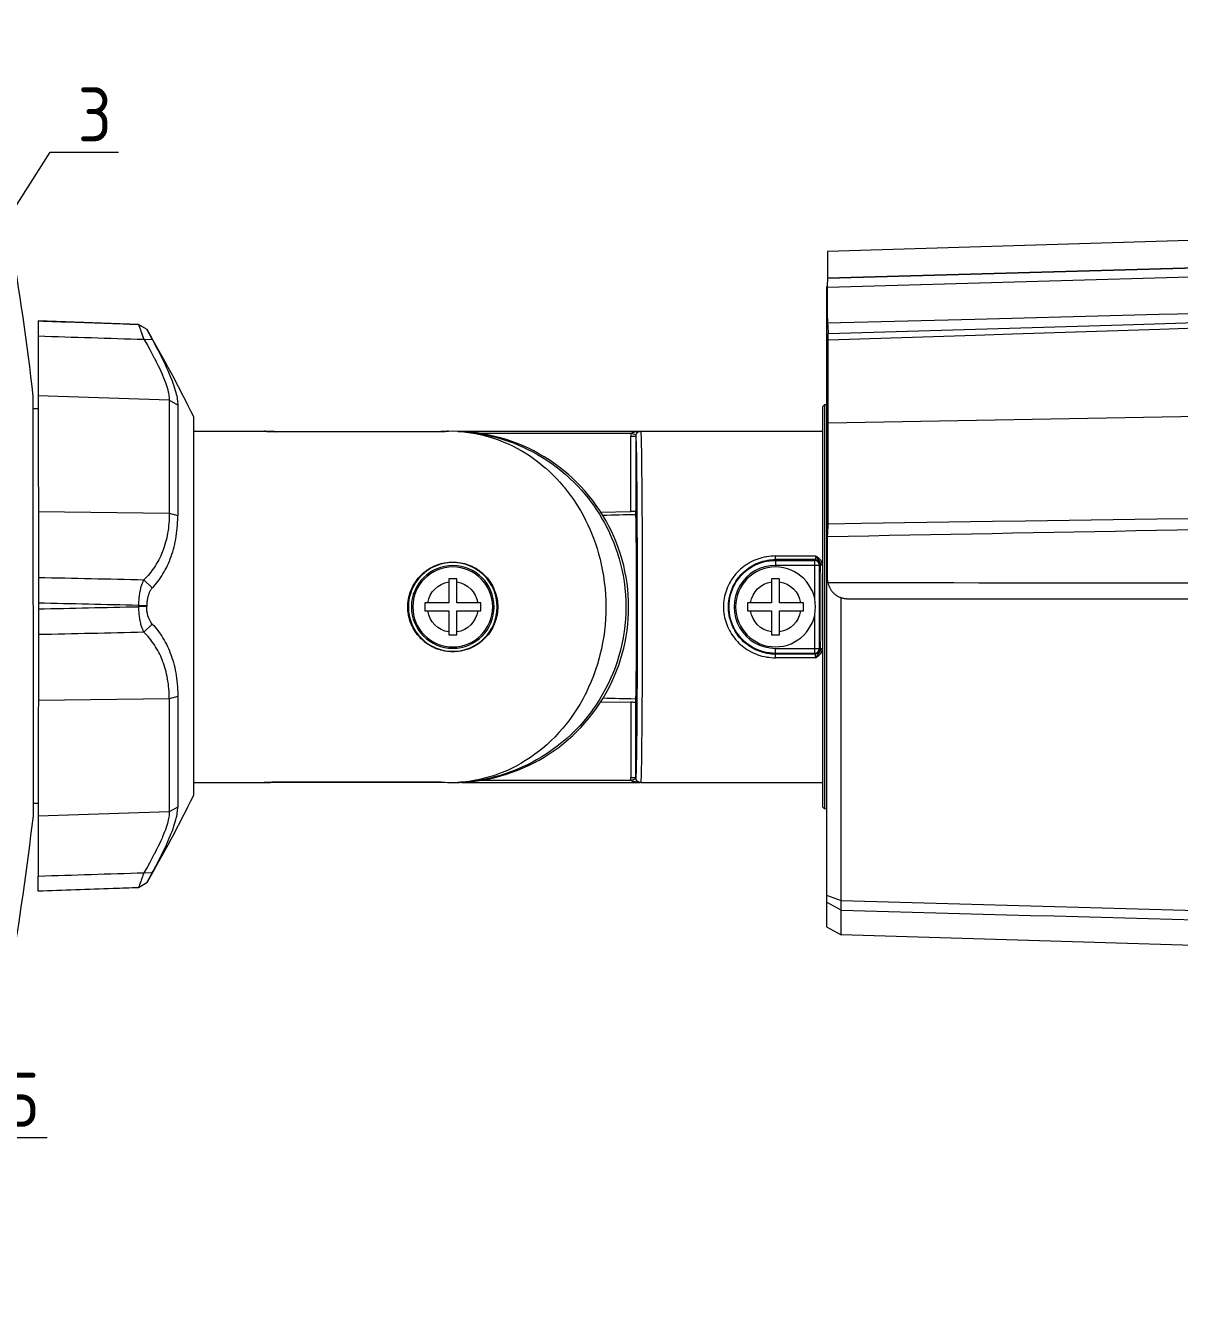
# Model space of a CAD drawing. Header units: millimetres. Extents: x -495897 to 1376592, y -28539 to 470976.
# Drawn here: x 326778 to 334241, y 251638 to 259931 of the extents above; entities that cross this region are included whole.
import ezdxf
from ezdxf import colors
from ezdxf.entities.mleader import LeaderData, LeaderLine
from ezdxf.math import Vec2, Vec3

# ---------------------------------------------------------------- set-up
doc = ezdxf.new("R2010")
doc.units = ezdxf.units.MM
doc.layers.add('PDF _Геометрия', color=252, linetype='Continuous', lineweight=9)
doc.styles.add('ISOCPEUR', font='isocpeur.ttf', dxfattribs={"width": 0.9, "height": 350})

# ---------------------------------------------------------------- blocks, each defined once
blk = doc.blocks.new('_Dot')
at = {"color": 0, "linetype": 'ByBlock', "lineweight": -2}
blk.add_line((-0.5, 0), (-1, 0), dxfattribs=at)
at = {"color": 0, "linetype": 'ByBlock', "lineweight": 0, "const_width": 0.5}
blk.add_lwpolyline([(-0.25, 0, 1), (0.25, 0, 1)], format="xyb", close=True, dxfattribs=at)
blk = doc.blocks.new('RVi-2NCT5459 (2.7-13.5)')
at = {"layer": 'PDF _Геометрия', "lineweight": 5}
for points in [[(-0.67061, 0.13207), (-1.68734, 0.15026), (-1.76384, 0.28853)], [(-0.93607, 0.20028), (-0.90953, 0.1994), (-0.80334, 0.19592), (-0.7768, 0.19506), (-0.67064, 0.19161)], [(-0.67015, 0.21278), (-0.66928, 0.21231)], [(-0.16699, 0.20331), (-0.17329, 0.20309)], [(-0.16218, 0.20348), (-0.16698, 0.20331)], [(-0.67064, 0.19162), (-0.67064, 0.19177), (-0.67064, 0.19224), (-0.67064, 0.19273), (-0.67062, 0.19305), (-0.67062, 0.19352), (-0.67061, 0.19399), (-0.6706, 0.19448), (-0.67058, 0.19495), (-0.67057, 0.19542), (-0.67054, 0.19589), (-0.67053, 0.19637)], [(-0.17926, 0.19952), (-0.17928, 0.19947), (-0.17932, 0.19941), (-0.17933, 0.19938), (-0.17941, 0.19926), (-0.1795, 0.19909), (-0.17955, 0.19898), (-0.17969, 0.19869), (-0.1799, 0.19833), (-0.18023, 0.19772), (-0.18039, 0.19744), (-0.18057, 0.19709), (-0.18097, 0.19637), (-0.18125, 0.19584), (-0.18165, 0.19512), (-0.18203, 0.19441), (-0.18243, 0.19368), (-0.18283, 0.19294), (-0.18323, 0.19222)], [(-0.17511, 0.19817), (-0.17723, 0.19229)], [(-0.1763, 0.19487), (-0.17676, 0.19362), (-0.17723, 0.19229)], [(-0.17548, 0.19715), (-0.1763, 0.19487)], [(-0.17329, 0.20309), (-0.1733, 0.20308), (-0.17332, 0.20305), (-0.17332, 0.20304), (-0.17334, 0.20297), (-0.17339, 0.20288), (-0.17343, 0.20276), (-0.17348, 0.20262), (-0.17359, 0.20232), (-0.17361, 0.20227), (-0.17366, 0.20213), (-0.17379, 0.20183), (-0.17386, 0.20159), (-0.17398, 0.20127), (-0.17401, 0.20119), (-0.17412, 0.20088), (-0.17423, 0.20057), (-0.17436, 0.20025), (-0.17447, 0.19993)], [(-0.1011, 0.19472), (-0.10112, 0.15934)], [(-0.6706, 0.13207), (-0.6706, 0.13569), (-0.6706, 0.14165), (-0.6706, 0.14761), (-0.6706, 0.14993), (-0.6706, 0.15589), (-0.67061, 0.16184), (-0.67061, 0.16779), (-0.67061, 0.17375), (-0.67063, 0.17971), (-0.67063, 0.18566), (-0.67064, 0.19162)], [(-0.17723, 0.19229), (-0.17788, 0.19118), (-0.17973, 0.18797), (-0.18144, 0.18493), (-0.18302, 0.18204), (-0.18451, 0.17927), (-0.18484, 0.17863), (-0.18613, 0.17611), (-0.18731, 0.17375), (-0.1884, 0.1715), (-0.1894, 0.16935), (-0.19033, 0.16727), (-0.1907, 0.16638), (-0.19147, 0.16457), (-0.19213, 0.16288), (-0.19273, 0.16128), (-0.19326, 0.15974), (-0.19374, 0.15825), (-0.19416, 0.15681), (-0.19449, 0.15556), (-0.19478, 0.15436), (-0.19502, 0.15327), (-0.1952, 0.15222), (-0.19534, 0.15122), (-0.19544, 0.15027), (-0.19549, 0.14935), (-0.19552, 0.14847)], [(-0.20166, 0.14494), (-0.19552, 0.14847), (-0.10111, 0.15147)], [(-0.19552, 0.14847), (-0.19554, 0.0669)], [(-0.66927, 0.14513), (-0.6679, 0.1451)], [(-0.6679, 0.1451), (-0.66645, 0.14364), (-0.66645, -0.14483)], [(-0.66789, 0.14511), (-0.66789, -0.1463)], [(-0.20165, 0.14494), (-0.20168, 0.0653)], [(-0.10112, 0.14228), (-0.09728, 0.14228)], [(-0.93127, 0.06299), (-0.90756, 0.06266), (-0.8128, 0.06128), (-0.78911, 0.06093), (-0.69433, 0.0595), (-0.67063, 0.05914), (-0.67063, 0.06324), (-0.67062, 0.07053), (-0.67062, 0.07782), (-0.67062, 0.08102), (-0.67062, 0.08831), (-0.67061, 0.0956), (-0.67061, 0.10289), (-0.67061, 0.11018), (-0.67059, 0.11749), (-0.67059, 0.12477), (-0.67059, 0.13206)], [(-0.53538, 0.12607), (-0.66645, 0.12607)], [(-0.5345, 0.12595), (-0.40452, 0.12595)], [(-0.53273, 0.1249), (-0.53303, 0.12519), (-0.53337, 0.12545), (-0.53375, 0.12568), (-0.53417, 0.12586)], [(-0.53355, 0.12555), (-0.53353, 0.12554), (-0.53343, 0.12548), (-0.53335, 0.12543), (-0.53329, 0.12539), (-0.53319, 0.12533), (-0.53312, 0.12526), (-0.53303, 0.12519), (-0.53296, 0.12512), (-0.53287, 0.12505), (-0.5328, 0.12497), (-0.53272, 0.1249)], [(-0.52848, 0.12451), (-0.41942, 0.12451)], [(-0.40409, 0.12595), (-0.40437, 0.12594), (-0.40808, 0.12567), (-0.41177, 0.12533), (-0.41258, 0.12523), (-0.41391, 0.12506), (-0.41786, 0.12449), (-0.42173, 0.12383), (-0.42559, 0.12302), (-0.42944, 0.1221), (-0.43088, 0.12172), (-0.43243, 0.1213), (-0.4362, 0.12016), (-0.43995, 0.11891), (-0.44366, 0.11755), (-0.44733, 0.11606), (-0.45056, 0.11463), (-0.45413, 0.11294), (-0.45766, 0.11113), (-0.46111, 0.10922), (-0.46449, 0.1072), (-0.46784, 0.10506), (-0.46802, 0.10495), (-0.47129, 0.10272), (-0.47447, 0.10037), (-0.47758, 0.09794), (-0.48062, 0.09541), (-0.48141, 0.09472), (-0.48434, 0.09206), (-0.4872, 0.08933), (-0.48995, 0.08651), (-0.49263, 0.0836), (-0.49522, 0.0806), (-0.4977, 0.07753), (-0.49897, 0.07588), (-0.50131, 0.07269), (-0.50355, 0.06944), (-0.50568, 0.06612), (-0.5077, 0.06273), (-0.50929, 0.0599), (-0.51113, 0.0564), (-0.51286, 0.05284), (-0.51445, 0.04924), (-0.51595, 0.04559), (-0.51734, 0.04188), (-0.51861, 0.03815), (-0.51872, 0.0378), (-0.51987, 0.03401), (-0.52088, 0.03019), (-0.52179, 0.02635)], [(-0.4034, 0.12597), (-0.40355, 0.12596), (-0.40375, 0.12594), (-0.40378, 0.12594), (-0.40396, 0.12593), (-0.40414, 0.12592), (-0.40433, 0.1259), (-0.40451, 0.12589), (-0.40471, 0.12588), (-0.40489, 0.12586), (-0.40507, 0.12585), (-0.40526, 0.12583)], [(-0.27262, 0.12571), (-0.27196, 0.12571), (-0.2711, 0.12572), (-0.27024, 0.12572), (-0.26938, 0.12575), (-0.26923, 0.12575), (-0.26835, 0.12578), (-0.26749, 0.12582), (-0.26663, 0.12585), (-0.26635, 0.12586), (-0.26549, 0.1259), (-0.26475, 0.12596), (-0.26466, 0.12596), (-0.26428, 0.12599), (-0.26399, 0.12599)], [(-0.27191, 0.12572), (-0.27262, 0.12572)], [(-0.27125, 0.12573), (-0.27191, 0.12573)], [(-0.2706, 0.12573), (-0.27125, 0.12572)], [(-0.26998, 0.12575), (-0.2706, 0.12573)], [(-0.26938, 0.12576), (-0.26998, 0.12575)], [(-0.26881, 0.12578), (-0.26938, 0.12576)], [(-0.26828, 0.12579), (-0.26881, 0.12578)], [(-0.26762, 0.12582), (-0.26829, 0.12579)], [(-0.26702, 0.12584), (-0.26762, 0.12581)], [(-0.26637, 0.12587), (-0.26702, 0.12585)], [(-0.26561, 0.12591), (-0.26637, 0.12587)], [(-0.26437, 0.12598), (-0.26561, 0.12591)], [(-0.26428, 0.12599), (-0.26437, 0.12599)], [(-0.26399, 0.12599), (-0.26402, 0.12599), (-0.26409, 0.12599), (-0.26413, 0.12599), (-0.26417, 0.12599), (-0.26421, 0.12599), (-0.26428, 0.12598)], [(-0.26399, 0.12599), (-0.26399, 0.12599)], [(-0.21291, 0.12598), (-0.26398, 0.126)], [(-0.53178, -0.06953), (-0.5318, -0.06952), (-0.53181, -0.06945), (-0.53183, -0.06934), (-0.53184, -0.0692), (-0.53187, -0.06878), (-0.53189, -0.06821), (-0.53194, -0.06746), (-0.53195, -0.06656), (-0.53199, -0.0655), (-0.53201, -0.06428), (-0.53208, -0.06139), (-0.53212, -0.05792), (-0.53216, -0.05389), (-0.53221, -0.04935), (-0.53226, -0.04434), (-0.53228, -0.03891), (-0.53234, -0.02698), (-0.53237, -0.01404), (-0.53238, -0.0006), (-0.53237, 0.01284), (-0.53234, 0.02579), (-0.53228, 0.03771), (-0.53226, 0.04314), (-0.53221, 0.04815), (-0.53216, 0.05269), (-0.53212, 0.05672), (-0.53208, 0.06019), (-0.53201, 0.06309), (-0.53199, 0.0643), (-0.53195, 0.06537), (-0.53194, 0.06628), (-0.53189, 0.06701), (-0.53187, 0.06759), (-0.53184, 0.068), (-0.53183, 0.06815), (-0.53181, 0.06825), (-0.5318, 0.06832), (-0.53178, 0.06833)], [(-0.53178, 0.06833), (-0.53178, 0.06833)], [(-0.50652, 0.06778), (-0.52818, 0.06816)], [(-0.10116, 0.06824), (-0.19555, 0.06689), (-0.20169, 0.0653)], [(-0.19555, 0.06689), (-0.19554, 0.06525), (-0.19548, 0.06338), (-0.19538, 0.06153), (-0.19526, 0.0597), (-0.19509, 0.05789), (-0.19487, 0.0561), (-0.19463, 0.05435), (-0.19434, 0.05262), (-0.19402, 0.05091), (-0.19368, 0.04923), (-0.19327, 0.04757), (-0.19284, 0.04595), (-0.19238, 0.04435), (-0.1919, 0.04278), (-0.19136, 0.04124), (-0.1908, 0.03973), (-0.19061, 0.03923), (-0.18999, 0.03774), (-0.18934, 0.03627), (-0.18867, 0.03484), (-0.18795, 0.03342), (-0.18722, 0.03203), (-0.18644, 0.03067), (-0.18563, 0.02934), (-0.1848, 0.02805), (-0.18395, 0.02678), (-0.18306, 0.02556), (-0.18216, 0.02437), (-0.18123, 0.02321), (-0.18027, 0.0221), (-0.1793, 0.02102), (-0.17831, 0.01998), (-0.1773, 0.01898)], [(-0.39992, 0.0317), (-0.40128, 0.03167), (-0.40264, 0.03159), (-0.404, 0.03144), (-0.40537, 0.03124), (-0.40578, 0.03117), (-0.40713, 0.03088), (-0.40846, 0.03056), (-0.40978, 0.03016), (-0.41107, 0.02973), (-0.41235, 0.02924), (-0.41359, 0.02869), (-0.41482, 0.02809), (-0.41602, 0.02744), (-0.41718, 0.02673), (-0.41834, 0.02598), (-0.41864, 0.02576), (-0.41975, 0.02495), (-0.42082, 0.02409), (-0.42185, 0.02319), (-0.42284, 0.02224), (-0.42377, 0.02127), (-0.42467, 0.02024), (-0.42555, 0.01917), (-0.42637, 0.01808), (-0.42657, 0.01777), (-0.42734, 0.01662), (-0.42805, 0.01545), (-0.4287, 0.01424), (-0.42931, 0.01303), (-0.42985, 0.01178), (-0.43035, 0.01052), (-0.4308, 0.00923), (-0.43118, 0.00792), (-0.43152, 0.00659), (-0.4318, 0.00526), (-0.43188, 0.0048), (-0.43209, 0.00344), (-0.43223, 0.00208), (-0.43231, 0.00073), (-0.43234, -0.00063), (-0.43231, -0.00199), (-0.43223, -0.00336), (-0.43209, -0.00472), (-0.43188, -0.00606), (-0.4318, -0.00652), (-0.43152, -0.00787), (-0.43118, -0.00919), (-0.4308, -0.01051), (-0.43035, -0.0118), (-0.42987, -0.01305), (-0.42931, -0.0143), (-0.42871, -0.01552), (-0.42805, -0.01672), (-0.42734, -0.0179), (-0.42659, -0.01904), (-0.42637, -0.01934), (-0.42555, -0.02045), (-0.42468, -0.02151), (-0.42378, -0.02254), (-0.42284, -0.02352), (-0.42185, -0.02447), (-0.42082, -0.02537), (-0.41977, -0.02623), (-0.41866, -0.02704), (-0.41835, -0.02726), (-0.4172, -0.02801), (-0.41603, -0.02872), (-0.41482, -0.02937), (-0.4136, -0.02997), (-0.41235, -0.03051), (-0.41109, -0.03101), (-0.4098, -0.03145), (-0.40848, -0.03184), (-0.40714, -0.03217), (-0.40578, -0.03244), (-0.40538, -0.03252), (-0.40402, -0.03273), (-0.40266, -0.03287), (-0.40128, -0.03295), (-0.39993, -0.03298)], [(-0.39993, -0.03298), (-0.39857, -0.03296), (-0.39721, -0.03287), (-0.39585, -0.03272), (-0.39449, -0.03253), (-0.39407, -0.03246), (-0.39273, -0.03217), (-0.39139, -0.03185), (-0.39007, -0.03144), (-0.38878, -0.03101), (-0.3875, -0.03053), (-0.38627, -0.02997), (-0.38503, -0.02937), (-0.38384, -0.02872), (-0.38267, -0.02801), (-0.38152, -0.02726), (-0.3812, -0.02704), (-0.3801, -0.02623), (-0.37903, -0.02537), (-0.378, -0.02447), (-0.37702, -0.02353), (-0.37609, -0.02255), (-0.37518, -0.02153), (-0.37431, -0.02046), (-0.37349, -0.01936), (-0.37328, -0.01905), (-0.37252, -0.0179), (-0.37181, -0.01673), (-0.37116, -0.01553), (-0.37054, -0.01432), (-0.37, -0.01307), (-0.3695, -0.0118), (-0.36906, -0.01051), (-0.36867, -0.00921), (-0.36834, -0.00787), (-0.36806, -0.00654), (-0.36797, -0.00608), (-0.36777, -0.00472), (-0.36763, -0.00336), (-0.36754, -0.00201), (-0.36752, -0.00065), (-0.36754, 0.00071), (-0.36763, 0.00207), (-0.36777, 0.00343), (-0.36797, 0.00478), (-0.36806, 0.00524), (-0.36834, 0.00658), (-0.36867, 0.0079), (-0.36906, 0.00922), (-0.3695, 0.01052), (-0.36999, 0.01177), (-0.37054, 0.01302), (-0.37114, 0.01424), (-0.37181, 0.01543), (-0.37252, 0.01661), (-0.37327, 0.01775), (-0.37349, 0.01806), (-0.37431, 0.01917), (-0.37517, 0.02022), (-0.37607, 0.02125), (-0.37702, 0.02224), (-0.378, 0.02318), (-0.37903, 0.02408), (-0.38009, 0.02495), (-0.3812, 0.02575), (-0.3815, 0.02597), (-0.38266, 0.02672), (-0.38382, 0.02743), (-0.38503, 0.02808), (-0.38625, 0.02868), (-0.3875, 0.02922), (-0.38877, 0.02972), (-0.39006, 0.03017), (-0.39138, 0.03056), (-0.39271, 0.03089), (-0.39406, 0.03115), (-0.39447, 0.03124), (-0.39584, 0.03145), (-0.3972, 0.03158), (-0.39857, 0.03167), (-0.39992, 0.0317)], [(-0.63548, 0.00228), (-0.63548, 0.01958)], [(-0.63548, 0.01957), (-0.62971, 0.01957), (-0.62971, 0.00228)], [(-0.52178, 0.02635), (-0.52266, 0.02201), (-0.52337, 0.01763), (-0.52394, 0.0132), (-0.52398, 0.01272), (-0.52438, 0.00827), (-0.52462, 0.00381), (-0.52469, -0.00062), (-0.52462, -0.00506), (-0.52438, -0.00949), (-0.52399, -0.01391), (-0.52345, -0.01833), (-0.52276, -0.02272), (-0.5227, -0.02302), (-0.52184, -0.0274), (-0.52083, -0.03173), (-0.51966, -0.03601), (-0.51834, -0.04024), (-0.51688, -0.04444), (-0.51527, -0.04859), (-0.51396, -0.05166), (-0.5121, -0.0557), (-0.5101, -0.05967), (-0.50796, -0.06356), (-0.50569, -0.06738), (-0.50328, -0.07112), (-0.50074, -0.07477), (-0.49987, -0.07597), (-0.49716, -0.07949), (-0.49434, -0.08294), (-0.49139, -0.08626), (-0.48833, -0.08948), (-0.48516, -0.09259), (-0.48202, -0.09547), (-0.47864, -0.09835), (-0.47516, -0.10113), (-0.47159, -0.10377), (-0.46794, -0.10628), (-0.46419, -0.10867), (-0.46035, -0.11094), (-0.45777, -0.11235), (-0.45381, -0.11438), (-0.44978, -0.11627), (-0.4457, -0.11802), (-0.44155, -0.11962), (-0.43839, -0.12073), (-0.43416, -0.12208), (-0.43112, -0.12294), (-0.4268, -0.12403), (-0.42246, -0.12497), (-0.42096, -0.12524), (-0.41952, -0.12551), (-0.41513, -0.12619), (-0.41071, -0.12672), (-0.40934, -0.12685), (-0.40655, -0.12708), (-0.40414, -0.12723)], [(-0.40281, 0.01953), (-0.39704, 0.01953), (-0.39704, 0.00223)], [(-0.40281, 0.00224), (-0.40281, 0.01953)], [(-0.10117, 0.02065), (-0.10117, 0.00655)], [(-0.1833, 0.01302), (-0.18303, 0.01272), (-0.18277, 0.01242), (-0.18252, 0.0121), (-0.18227, 0.01175), (-0.18205, 0.01139), (-0.18181, 0.01102), (-0.18159, 0.01061), (-0.18137, 0.0102), (-0.18116, 0.00975), (-0.18097, 0.00929), (-0.18076, 0.00881), (-0.18058, 0.00828), (-0.18045, 0.00792), (-0.18028, 0.00735), (-0.18012, 0.00678), (-0.17998, 0.00621), (-0.17984, 0.00561), (-0.17973, 0.00502), (-0.17962, 0.00439), (-0.17953, 0.00378), (-0.17947, 0.00314), (-0.17941, 0.00249), (-0.17937, 0.00183), (-0.17934, 0.00117), (-0.17934, 0.00049), (-0.17934, 0.00047)], [(-0.6799, -0.21227), (-0.6799, 0.00611)], [(-0.65277, 0.00228), (-0.63547, 0.00228)], [(-0.65277, -0.00348), (-0.65277, 0.00228)], [(-0.62971, 0.00228), (-0.61242, 0.00228)], [(-0.61243, 0.00228), (-0.61243, -0.00348)], [(-0.4201, 0.00224), (-0.4028, 0.00224)], [(-0.4201, -0.00352), (-0.4201, 0.00224)], [(-0.39704, 0.00224), (-0.37975, 0.00224)], [(-0.37976, 0.00224), (-0.37976, -0.00352)], [(-0.10118, 0.00655), (-0.10113, -0.15144)], [(-0.63548, -0.00348), (-0.65277, -0.00348)], [(-0.62971, -0.02077), (-0.63548, -0.02077), (-0.63548, -0.00347)], [(-0.61243, -0.00348), (-0.62972, -0.00348)], [(-0.62971, -0.00348), (-0.62971, -0.02077)], [(-0.40281, -0.00352), (-0.4201, -0.00352)], [(-0.39704, -0.02081), (-0.40281, -0.02081), (-0.40281, -0.00352)], [(-0.37976, -0.00352), (-0.39705, -0.00352)], [(-0.39704, -0.00352), (-0.39704, -0.02082)], [(-0.1833, -0.01298), (-0.18434, -0.0141), (-0.18536, -0.01525), (-0.18636, -0.01645), (-0.18733, -0.0177), (-0.18829, -0.01898), (-0.18922, -0.0203), (-0.19011, -0.02167), (-0.191, -0.02307), (-0.19184, -0.02452), (-0.19266, -0.026), (-0.19345, -0.02753), (-0.1942, -0.02909), (-0.19494, -0.03068), (-0.19563, -0.03231), (-0.19629, -0.03396), (-0.19688, -0.03556), (-0.19747, -0.03728), (-0.19802, -0.03902), (-0.19854, -0.04078), (-0.19902, -0.04259), (-0.19945, -0.04442), (-0.19986, -0.0463), (-0.20022, -0.04818), (-0.20055, -0.05012), (-0.20084, -0.05207), (-0.20108, -0.05406), (-0.20129, -0.05607), (-0.20145, -0.05813), (-0.20158, -0.06021), (-0.20165, -0.06231), (-0.20169, -0.06445), (-0.20169, -0.06527), (-0.20166, -0.14491)], [(-0.66155, -0.03728), (-0.63259, -0.03728)], [(-0.53178, -0.06953), (-0.53178, -0.06953)], [(-0.53178, -0.12366), (-0.53178, -0.06953)], [(-0.50657, -0.06898), (-0.52818, -0.06935)], [(-0.20169, -0.06526), (-0.19555, -0.06686), (-0.10117, -0.06822)], [(-0.19555, -0.06686), (-0.19553, -0.14843)], [(-0.53538, -0.12726), (-0.66645, -0.12726)], [(-0.53538, -0.12726), (-0.5352, -0.12726), (-0.53469, -0.12719)], [(-0.40655, -0.12714), (-0.53451, -0.12714)], [(-0.53178, -0.12366), (-0.53178, -0.12366)], [(-0.39159, -0.12703), (-0.27253, -0.12706)], [(-0.27266, -0.12706), (-0.27266, -0.12704), (-0.39144, -0.12702)], [(-0.26403, -0.12733), (-0.26433, -0.12732), (-0.2647, -0.12729), (-0.26481, -0.12729), (-0.26553, -0.12723), (-0.26581, -0.12723), (-0.26667, -0.12719), (-0.26684, -0.12718), (-0.26769, -0.12714), (-0.26856, -0.12711), (-0.26942, -0.12708), (-0.27008, -0.12707), (-0.27094, -0.12705), (-0.2718, -0.12705), (-0.27266, -0.12704)], [(-0.27253, -0.12705), (-0.27171, -0.12705)], [(-0.27172, -0.12706), (-0.27093, -0.12707)], [(-0.27093, -0.12707), (-0.27017, -0.12708)], [(-0.27017, -0.12708), (-0.26945, -0.12709)], [(-0.26946, -0.12709), (-0.26877, -0.12711)], [(-0.26878, -0.12711), (-0.26816, -0.12713)], [(-0.26815, -0.12713), (-0.26739, -0.12716)], [(-0.26739, -0.12717), (-0.26671, -0.12719)], [(-0.26672, -0.12719), (-0.26599, -0.12724)], [(-0.266, -0.12723), (-0.26522, -0.12727)], [(-0.26522, -0.12727), (-0.26449, -0.12732), (-0.26433, -0.12733)], [(-0.26433, -0.12732), (-0.26427, -0.12732)], [(-0.26427, -0.12732), (-0.26422, -0.12732), (-0.26418, -0.12732), (-0.26413, -0.12732), (-0.26407, -0.12732), (-0.26404, -0.12732)], [(-0.21292, -0.12734), (-0.26403, -0.12733)], [(-0.26403, -0.12733), (-0.26403, -0.12733)], [(-0.66927, -0.14633), (-0.6679, -0.1463)], [(-0.66645, -0.14484), (-0.6679, -0.1463)], [(-0.20167, -0.1449), (-0.19553, -0.14843), (-0.10114, -0.15145)], [(-0.10114, -0.14226), (-0.0973, -0.14226)], [(-0.19553, -0.14843), (-0.19552, -0.14932), (-0.19546, -0.15024), (-0.19535, -0.1512), (-0.19521, -0.15218), (-0.19503, -0.15322), (-0.19479, -0.15433), (-0.19452, -0.15552), (-0.19418, -0.15678), (-0.19375, -0.15821), (-0.19328, -0.1597), (-0.19274, -0.16124), (-0.19214, -0.16285), (-0.19148, -0.16454), (-0.19073, -0.16635), (-0.19034, -0.16724), (-0.18942, -0.16931), (-0.18842, -0.17147), (-0.18734, -0.17372), (-0.18616, -0.17608), (-0.18486, -0.1786), (-0.18453, -0.17922), (-0.18304, -0.18202), (-0.18145, -0.1849), (-0.17974, -0.18793), (-0.17791, -0.19114), (-0.17725, -0.19227)], [(-0.10114, -0.15144), (-0.10114, -0.15932)], [(-0.10113, -0.15932), (-0.10112, -0.19469)], [(-0.18325, -0.19218), (-0.18286, -0.19289), (-0.18246, -0.19362), (-0.18207, -0.19435), (-0.18166, -0.19509), (-0.18139, -0.1956), (-0.18098, -0.19634), (-0.18079, -0.19667), (-0.1804, -0.19741), (-0.18025, -0.19768), (-0.17993, -0.1983), (-0.17972, -0.19867), (-0.17957, -0.19895), (-0.17951, -0.19905), (-0.17943, -0.19921), (-0.17936, -0.19935), (-0.17933, -0.19938), (-0.1793, -0.19943), (-0.17928, -0.19949)], [(-0.17928, -0.19949), (-0.17928, -0.19949)], [(-0.17333, -0.20301), (-0.17333, -0.20302), (-0.17332, -0.20302), (-0.17332, -0.20304), (-0.17332, -0.20305), (-0.17332, -0.20306), (-0.17331, -0.20306)], [(-0.17331, -0.20306), (-0.17331, -0.20306)], [(-0.17331, -0.20306), (-0.17331, -0.20306)], [(-0.6799, -0.21919), (-0.6799, -0.219), (-0.67989, -0.2183), (-0.67989, -0.2178), (-0.67989, -0.21711), (-0.67989, -0.21643), (-0.67989, -0.21573), (-0.67989, -0.21504), (-0.67989, -0.21434), (-0.6799, -0.21365), (-0.6799, -0.21295), (-0.6799, -0.21227)], [(-0.6799, -0.21919), (-0.66927, -0.21351)]]:
    blk.add_lwpolyline(points, dxfattribs=at)
for points in [[(-1.1044, 0.26876), (-0.67015, 0.25573), (-0.67015, 0.2377, 0.033157), (-0.67007, 0.23646), (-1.75175, 0.26665), (-0.67007, 0.23647), (-0.67007, 0.23645), (-0.67007, 0.23643), (-0.67007, 0.23641), (-0.67005, 0.2364), (-0.67005, 0.23638), (-0.67005, 0.23637), (-0.67005, 0.23636), (-0.67005, 0.23635), (-0.66978, 0.23043), (-0.66927, 0.23014), (-0.66926, -0.23134), (-0.6799, -0.2371), (-0.6799, -0.21918, -0.000021), (-1.22549, -0.23441, -0.338757)], [(-0.08097, 0.26486, 0.013289), (-0.09728, 0.15127), (-0.09728, 0.14336), (-0.09731, -0.14195), (-0.09731, -0.15126, 0.0133), (-0.08102, -0.26484)], [(-0.66928, 0.20723), (-0.67015, 0.20736), (-0.67015, 0.20397), (-0.67015, 0.22379, -0.006801), (-0.67006, 0.22992, 0.000043), (-1.74836, 0.2605)], [(-0.93564, 0.21078), (-0.90909, 0.2101), (-0.80289, 0.20738), (-0.77635, 0.2067), (-0.67015, 0.20397, 0.001368), (-0.67052, 0.19638), (-0.7767, 0.19953), (-0.88286, 0.20271), (-0.93595, 0.20431)], [(-0.10109, 0.2056), (-0.10109, 0.20562), (-0.10109, 0.2056), (-0.1011, 0.19472, -0.000145), (-0.17723, 0.19229), (-0.18323, 0.19222), (-0.18381, 0.19116), (-0.18572, 0.18762), (-0.18748, 0.1843), (-0.1891, 0.18112), (-0.19063, 0.17807), (-0.1909, 0.17752), (-0.19223, 0.17477), (-0.19342, 0.17218), (-0.19453, 0.16973), (-0.19555, 0.16738), (-0.19649, 0.16512), (-0.19674, 0.16448), (-0.19752, 0.16248), (-0.19822, 0.16061), (-0.19883, 0.15883), (-0.19938, 0.15713), (-0.19987, 0.1555), (-0.20031, 0.1539), (-0.20058, 0.15286), (-0.20088, 0.15152), (-0.20112, 0.15029), (-0.20133, 0.14912), (-0.20147, 0.14801), (-0.20158, 0.14694), (-0.20163, 0.14593), (-0.20165, 0.14494)], [(-0.16995, 0.20321), (-0.17329, 0.20309), (-0.10109, 0.20561, 0.000007), (-0.15497, 0.20373), (-0.16218, 0.20348)], [(-0.17673, 0.20104), (-0.17329, 0.20309), (-0.17926, 0.19952, 0.018173), (-0.21289, 0.13667), (-0.2129, 0.12627), (-0.21295, 0.00002), (-0.21292, -0.12623), (-0.2129, -0.13663, 0.018239), (-0.17928, -0.19949), (-0.17331, -0.20306), (-0.10112, -0.20558), (-0.10112, -0.20559)], [(-0.10112, 0.15934), (-0.10112, 0.15147), (-0.10117, 0.02065, 0.000003), (-0.1773, 0.01898), (-0.1833, 0.01301), (-0.18434, 0.01412), (-0.18537, 0.01529), (-0.18635, 0.01648), (-0.18734, 0.01772), (-0.18828, 0.01901), (-0.18921, 0.02034), (-0.19012, 0.02171), (-0.19099, 0.02311), (-0.19184, 0.02455), (-0.19266, 0.02605), (-0.19345, 0.02757), (-0.19421, 0.02912), (-0.19494, 0.03072), (-0.19563, 0.03234), (-0.19628, 0.03401), (-0.19691, 0.03566), (-0.19749, 0.03737), (-0.19803, 0.03912), (-0.19855, 0.04089), (-0.19903, 0.04269), (-0.19946, 0.04452), (-0.19987, 0.0464), (-0.20023, 0.0483), (-0.20055, 0.05022), (-0.20084, 0.05218), (-0.20109, 0.05418), (-0.20128, 0.05619), (-0.20145, 0.05823), (-0.20158, 0.06032), (-0.20164, 0.06243), (-0.20169, 0.06457), (-0.20169, 0.0653)], [(-1.25064, 0.01602, 0.00011), (-0.67044, 0.01677), (-0.67054, 0.01629), (-0.67065, 0.01584), (-0.67079, 0.01538), (-0.67094, 0.01492), (-0.67111, 0.01446), (-0.67129, 0.014), (-0.67148, 0.01356), (-0.6717, 0.01311), (-0.67174, 0.01303), (-0.67198, 0.0126), (-0.67223, 0.01217), (-0.67249, 0.01175), (-0.67277, 0.01135), (-0.67305, 0.01095), (-0.67336, 0.01056), (-0.67368, 0.01018), (-0.67399, 0.00982), (-0.67433, 0.00948), (-0.67468, 0.00913), (-0.67502, 0.00881), (-0.67538, 0.0085), (-0.67576, 0.00823), (-0.67615, 0.00793), (-0.67654, 0.00767), (-0.67695, 0.00741), (-0.67737, 0.00716), (-0.6778, 0.00693), (-0.67824, 0.00671), (-0.67869, 0.0065), (-0.67915, 0.00631), (-0.67962, 0.00614), (-0.68008, 0.00598), (-0.68056, 0.00584), (-0.68062, 0.00582), (-0.68111, 0.0057), (-0.68158, 0.00559), (-0.68208, 0.00549), (-0.68255, 0.00542), (-0.68304, 0.00535), (-0.68352, 0.00532), (-0.68401, 0.00529), (-0.68448, 0.00528), (-1.44128, 0.00521, -0.272838)], [(-0.67015, 0.05017, 0.000128), (-1.61831, 0.06791)], [(-0.52848, 0.1245), (-0.5286, 0.12463), (-0.52876, 0.12473), (-0.52892, 0.12485), (-0.52913, 0.12495), (-0.52922, 0.12499), (-0.52949, 0.12512), (-0.52978, 0.12523), (-0.53003, 0.12531), (-0.53038, 0.12541), (-0.53072, 0.12549), (-0.53106, 0.12557), (-0.53141, 0.12564), (-0.5321, 0.12575, 0.02628), (-0.53417, 0.12585), (-0.53463, 0.12598), (-0.53511, 0.12606), (-0.53538, 0.12607), (-0.53541, 0.12602), (-0.53544, 0.12591), (-0.53547, 0.12572), (-0.5355, 0.12545), (-0.53554, 0.12469), (-0.53559, 0.12363), (-0.53565, 0.12227), (-0.53569, 0.12061), (-0.53575, 0.11866), (-0.5358, 0.11643), (-0.5359, 0.11111), (-0.53598, 0.10473), (-0.53607, 0.09733), (-0.53615, 0.08898), (-0.53622, 0.07977), (-0.53627, 0.0698), (-0.53633, 0.05913), (-0.53637, 0.04791), (-0.53644, 0.02415), (-0.53645, -0.00055), (-0.53644, -0.02525), (-0.53637, -0.04902), (-0.53633, -0.06025), (-0.53627, -0.07093), (-0.53622, -0.08092), (-0.53615, -0.09013), (-0.53607, -0.09849), (-0.53598, -0.10591), (-0.5359, -0.1123), (-0.5358, -0.11762), (-0.53575, -0.11985), (-0.53569, -0.1218), (-0.53565, -0.12346), (-0.53559, -0.12482), (-0.53554, -0.12589), (-0.5355, -0.12664), (-0.53547, -0.12692), (-0.53544, -0.1271), (-0.53541, -0.12723), (-0.53538, -0.12727)], [(-0.53193, 0.12349, -0.070886), (-0.53178, 0.12246), (-0.53182, 0.12242), (-0.53182, 0.12241), (-0.53185, 0.1222), (-0.53189, 0.12187), (-0.53193, 0.12138), (-0.53196, 0.12076), (-0.532, 0.12001), (-0.53207, 0.11806), (-0.53214, 0.11559), (-0.53221, 0.11258), (-0.53228, 0.10905), (-0.53233, 0.10501), (-0.53239, 0.10048), (-0.53246, 0.09551), (-0.53256, 0.08423), (-0.53265, 0.07141), (-0.53272, 0.05727), (-0.53279, 0.04206), (-0.53283, 0.02608), (-0.53285, 0.0096), (-0.53286, -0.00706), (-0.53285, -0.02054), (-0.53281, -0.03973), (-0.53277, -0.05036), (-0.53267, -0.06956), (-0.53267, -0.07063), (-0.53263, -0.07604), (-0.53259, -0.08145), (-0.53255, -0.08673), (-0.53251, -0.09214), (-0.53246, -0.09606), (-0.53239, -0.10146), (-0.53234, -0.10557), (-0.53228, -0.10929), (-0.53223, -0.11261), (-0.53217, -0.1155), (-0.5321, -0.11798), (-0.53205, -0.12002), (-0.53198, -0.1216), (-0.53195, -0.12223), (-0.53191, -0.12274), (-0.53188, -0.12314), (-0.53185, -0.12343), (-0.53181, -0.1236), (-0.5318, -0.12364), (-0.53178, -0.12366)], [(-0.53273, 0.1249), (-0.53271, 0.12489), (-0.5326, 0.12476), (-0.5325, 0.12464), (-0.53242, 0.12452), (-0.53232, 0.12439), (-0.53225, 0.12423), (-0.53217, 0.12409), (-0.5321, 0.12394), (-0.53203, 0.1238), (-0.53198, 0.12365), (-0.53193, 0.12349), (-0.52848, 0.12451, -0.072145), (-0.52818, 0.12246), (-0.53178, 0.12246), (-0.53178, 0.06833), (-0.53175, 0.06832), (-0.53171, 0.06832), (-0.53161, 0.06832), (-0.5315, 0.06831), (-0.53131, 0.06829), (-0.53115, 0.06828), (-0.53107, 0.06828), (-0.53071, 0.06827), (-0.53053, 0.06825), (-0.53017, 0.06822), (-0.5299, 0.06822), (-0.52954, 0.0682), (-0.52927, 0.0682), (-0.5289, 0.06818), (-0.52854, 0.06817), (-0.52818, 0.06816), (-0.52818, 0.12247)], [(-0.3943, -0.12718), (-0.39158, -0.12705, -1.069646), (-0.39139, 0.12573), (-0.27262, 0.1257), (-0.27261, 0.12571), (-0.39099, 0.12574), (-0.39162, 0.12578), (-0.39266, 0.12584)], [(-0.40526, 0.12583), (-0.40616, 0.12576), (-0.40962, 0.1254), (-0.41297, 0.12495), (-0.41629, 0.12438), (-0.41961, 0.1237), (-0.42094, 0.1234), (-0.42424, 0.12257), (-0.42752, 0.12161), (-0.43079, 0.12054), (-0.43401, 0.11937), (-0.43679, 0.11826), (-0.43994, 0.1169), (-0.44308, 0.1154), (-0.44618, 0.11382), (-0.44923, 0.11211), (-0.45215, 0.11036), (-0.45512, 0.10844), (-0.45804, 0.10643), (-0.46091, 0.1043), (-0.46373, 0.10208), (-0.46649, 0.09976), (-0.46673, 0.09955), (-0.46943, 0.09712), (-0.47206, 0.09459), (-0.47463, 0.09197), (-0.47713, 0.08926), (-0.47955, 0.08644), (-0.48016, 0.08572), (-0.48249, 0.0828), (-0.48474, 0.0798), (-0.48693, 0.07672), (-0.48902, 0.07355), (-0.49104, 0.0703), (-0.49193, 0.0688), (-0.4938, 0.06544), (-0.49559, 0.06202), (-0.49729, 0.05854), (-0.49888, 0.05498), (-0.50038, 0.05136), (-0.50137, 0.04886), (-0.5027, 0.04513), (-0.50393, 0.04138), (-0.50505, 0.03758), (-0.50608, 0.03372), (-0.50699, 0.02983), (-0.50772, 0.0263), (-0.50851, 0.02181), (-0.50916, 0.01727), (-0.50966, 0.01269), (-0.51001, 0.00811), (-0.51019, 0.00452), (-0.51029, -0.00009), (-0.51023, -0.00469), (-0.51002, -0.00928), (-0.50968, -0.01387), (-0.5095, -0.01566), (-0.50894, -0.02023), (-0.5087, -0.02184), (-0.50795, -0.02635), (-0.50705, -0.03083), (-0.50601, -0.03526), (-0.50544, -0.03745), (-0.50419, -0.0418), (-0.50282, -0.0461), (-0.50129, -0.05034), (-0.49965, -0.05449), (-0.49786, -0.05857), (-0.49597, -0.06257), (-0.49562, -0.06326), (-0.49358, -0.06716), (-0.4914, -0.07096), (-0.48912, -0.07467), (-0.48673, -0.0783), (-0.48423, -0.0818), (-0.48163, -0.08519), (-0.47927, -0.08809), (-0.47648, -0.09127), (-0.47361, -0.09432), (-0.47065, -0.09727), (-0.46761, -0.10007), (-0.46448, -0.10276), (-0.46241, -0.10444), (-0.45916, -0.10691), (-0.45584, -0.10924), (-0.45245, -0.11145), (-0.44902, -0.11352), (-0.44554, -0.11544), (-0.44283, -0.11682), (-0.43925, -0.11849), (-0.43562, -0.12003), (-0.43295, -0.12106), (-0.42926, -0.12235), (-0.42554, -0.12349), (-0.42287, -0.12421), (-0.41911, -0.1251), (-0.41534, -0.12584), (-0.41155, -0.12644), (-0.40763, -0.12691), (-0.40543, -0.1271, -0.006054), (-0.40345, -0.12726)], [(-0.67043, 0.01676, 0.051587), (-0.67015, 0.01958), (-0.67015, 0.05018, -0.00122), (-0.67063, 0.05914)], [(-0.66637, 0.0296), (-0.66636, 0.02989), (-0.66634, 0.03017), (-0.6663, 0.03047), (-0.66625, 0.03077), (-0.66616, 0.03106), (-0.66608, 0.03135), (-0.66597, 0.03164), (-0.66597, 0.03165), (-0.66584, 0.03193), (-0.66571, 0.03221), (-0.66555, 0.03249), (-0.66539, 0.03277), (-0.66519, 0.03304), (-0.66498, 0.03332), (-0.66487, 0.03345), (-0.66464, 0.03371), (-0.66439, 0.03397), (-0.66411, 0.03424), (-0.6638, 0.0345), (-0.66347, 0.03478), (-0.66309, 0.03506), (-0.66266, 0.03536), (-0.66218, 0.03568), (-0.66157, 0.03607), (-0.66155, 0.03608), (-0.6619, 0.03557), (-0.66229, 0.03503), (-0.66261, 0.03458), (-0.6629, 0.03422), (-0.66333, 0.03365), (-0.66366, 0.0332), (-0.66368, 0.03317), (-0.66393, 0.03282), (-0.66412, 0.03252), (-0.66429, 0.03222), (-0.66444, 0.03195), (-0.66455, 0.03168), (-0.66464, 0.03149), (-0.66473, 0.03122), (-0.6648, 0.03096), (-0.66486, 0.0307), (-0.6649, 0.03043), (-0.66493, 0.03018), (-0.66492, 0.02994), (-0.66494, 0.0299), (-0.66496, 0.02986), (-0.66502, 0.02983), (-0.66505, 0.0298), (-0.66516, 0.02976), (-0.66528, 0.02972), (-0.66537, 0.02971), (-0.66552, 0.02966), (-0.66566, 0.02965), (-0.66581, 0.02962), (-0.66596, 0.02961), (-0.66612, 0.02959), (-0.66627, 0.02959), (-0.66637, 0.02959, -0.002415), (-0.66624, -0.0006), (-0.66624, -0.00071, -0.002078), (-0.66637, -0.03079)], [(-0.66155, -0.03727), (-0.66201, -0.037), (-0.66251, -0.03666), (-0.66294, -0.03637), (-0.66333, -0.03608), (-0.66345, -0.03598), (-0.66378, -0.03571), (-0.6641, -0.03544), (-0.66438, -0.03516), (-0.66464, -0.0349), (-0.66487, -0.03464), (-0.66498, -0.03452), (-0.66519, -0.03425), (-0.66538, -0.03397), (-0.66555, -0.03369), (-0.6657, -0.03341), (-0.66585, -0.03312), (-0.66596, -0.03284), (-0.66598, -0.03283), (-0.66608, -0.03254), (-0.66617, -0.03225), (-0.66624, -0.03196), (-0.6663, -0.03166), (-0.66634, -0.03137), (-0.66637, -0.03108), (-0.66637, -0.03079), (-0.66627, -0.03079), (-0.66612, -0.03079), (-0.66596, -0.0308), (-0.66581, -0.03082), (-0.66566, -0.03084), (-0.66552, -0.03087), (-0.66537, -0.0309), (-0.66528, -0.03091), (-0.66516, -0.03096), (-0.66505, -0.031), (-0.66502, -0.03102), (-0.66496, -0.03105), (-0.66494, -0.03109), (-0.66493, -0.03113, 0.004094), (-0.66492, 0.02994), (-0.66492, 0.02993), (-0.66431, 0.02932, -0.413127), (-0.66071, 0.03292), (-0.66071, 0.00567)], [(-0.66493, -0.03113), (-0.66493, -0.03138), (-0.6649, -0.03163), (-0.66486, -0.03188), (-0.6648, -0.03215), (-0.66473, -0.03241), (-0.66465, -0.03267), (-0.66455, -0.03288), (-0.66444, -0.03315), (-0.6643, -0.03342), (-0.66412, -0.0337), (-0.66393, -0.03401), (-0.66368, -0.03437), (-0.66366, -0.03438), (-0.66333, -0.03483), (-0.66302, -0.03523), (-0.66262, -0.03577), (-0.66222, -0.03631), (-0.66197, -0.03669), (-0.66156, -0.03728), (-0.66156, -0.03704), (-0.66155, -0.03679), (-0.66153, -0.03653), (-0.66152, -0.03628), (-0.66152, -0.03624), (-0.66151, -0.03599), (-0.66149, -0.03572), (-0.66147, -0.03546), (-0.66147, -0.03542), (-0.66144, -0.03515), (-0.66142, -0.03511), (-0.6614, -0.03493), (-0.66135, -0.03478), (-0.66134, -0.03474), (-0.66132, -0.03472), (-0.66071, -0.03411), (-0.6326, -0.03411, 1.000179), (-0.6326, 0.03292), (-0.6326, 0.02932)], [(-0.6326, 0.03608), (-0.63103, 0.03605), (-0.62944, 0.03596), (-0.62786, 0.03579), (-0.62628, 0.03555), (-0.62594, 0.0355), (-0.62437, 0.03519), (-0.62283, 0.03482), (-0.6213, 0.03439), (-0.6198, 0.03389), (-0.61833, 0.03333), (-0.61689, 0.03272), (-0.61546, 0.03204), (-0.61407, 0.03129), (-0.61373, 0.03111), (-0.61237, 0.0303), (-0.61105, 0.02944), (-0.60978, 0.02853), (-0.60854, 0.02755), (-0.60735, 0.02654), (-0.60621, 0.02548), (-0.60511, 0.02437), (-0.60407, 0.02322), (-0.60307, 0.02203), (-0.60272, 0.0216), (-0.60179, 0.02035), (-0.60092, 0.01905), (-0.6001, 0.01775), (-0.59933, 0.01639), (-0.59864, 0.01501), (-0.598, 0.01362), (-0.59743, 0.01221), (-0.59692, 0.01075), (-0.59646, 0.00928), (-0.59607, 0.00779), (-0.59589, 0.00703), (-0.5956, 0.00551), (-0.59536, 0.00398), (-0.59519, 0.00246), (-0.5951, 0.00093), (-0.59507, -0.0006), (-0.5951, -0.00213), (-0.59519, -0.00365), (-0.59536, -0.00518), (-0.5956, -0.00671), (-0.59589, -0.00822), (-0.59607, -0.00897), (-0.59646, -0.01047), (-0.59692, -0.01195), (-0.59743, -0.0134), (-0.598, -0.01482), (-0.59864, -0.01621), (-0.59933, -0.01758), (-0.6001, -0.01893), (-0.60092, -0.02027), (-0.60179, -0.02154), (-0.60272, -0.02279), (-0.60307, -0.02322), (-0.60407, -0.02443), (-0.60511, -0.02558), (-0.60621, -0.02668), (-0.60735, -0.02774), (-0.60854, -0.02875), (-0.60978, -0.02972), (-0.61105, -0.03064), (-0.61237, -0.0315), (-0.61373, -0.03231), (-0.61407, -0.0325), (-0.61546, -0.03324), (-0.61689, -0.0339), (-0.61833, -0.03453), (-0.6198, -0.03508), (-0.6213, -0.03557), (-0.62283, -0.03602), (-0.62437, -0.03639), (-0.62594, -0.0367), (-0.62628, -0.03675), (-0.62786, -0.03697), (-0.62944, -0.03715), (-0.63103, -0.03724), (-0.6326, -0.03728), (-0.6326, -0.03051), (-0.66431, -0.03051), (-0.66492, -0.03112), (-0.66492, -0.03113, 0.413127), (-0.66132, -0.03472), (-0.6326, -0.03472), (-0.63118, -0.03469), (-0.62975, -0.0346), (-0.62833, -0.03444), (-0.6269, -0.03424), (-0.6264, -0.03414), (-0.62498, -0.03385), (-0.62358, -0.03349), (-0.62221, -0.03308), (-0.62086, -0.03261), (-0.61953, -0.03208), (-0.61823, -0.03151), (-0.61694, -0.03087), (-0.61569, -0.03018), (-0.61446, -0.02944), (-0.61326, -0.02864), (-0.61211, -0.02779), (-0.61179, -0.02756), (-0.61068, -0.02665), (-0.60961, -0.02569), (-0.60857, -0.02469), (-0.60758, -0.02365), (-0.60664, -0.02257), (-0.60573, -0.02144), (-0.60489, -0.02028), (-0.60407, -0.01907), (-0.6039, -0.01879), (-0.60315, -0.01756), (-0.60247, -0.01628), (-0.60183, -0.01499), (-0.60126, -0.01368), (-0.60073, -0.01233), (-0.60028, -0.01097), (-0.59986, -0.00958), (-0.59951, -0.00818), (-0.59922, -0.00676), (-0.59915, -0.00635), (-0.59894, -0.00492), (-0.59879, -0.00347), (-0.59869, -0.00203), (-0.59867, -0.0006), (-0.59869, 0.00083), (-0.59879, 0.00228), (-0.59894, 0.00372), (-0.59915, 0.00515), (-0.59922, 0.00557), (-0.59953, 0.007), (-0.59986, 0.0084), (-0.60028, 0.00978), (-0.60073, 0.01115), (-0.60126, 0.01249), (-0.60183, 0.01381), (-0.60247, 0.01508), (-0.60315, 0.01636), (-0.6039, 0.0176), (-0.60407, 0.01788), (-0.60489, 0.01908), (-0.60573, 0.02025), (-0.60664, 0.02137), (-0.60758, 0.02246), (-0.60857, 0.0235), (-0.60961, 0.0245), (-0.61068, 0.02546), (-0.61179, 0.02636), (-0.61211, 0.0266), (-0.61326, 0.02744), (-0.61447, 0.02825), (-0.61569, 0.02899), (-0.61694, 0.02968), (-0.61823, 0.03032), (-0.61953, 0.0309), (-0.62086, 0.03142), (-0.62221, 0.03189), (-0.6236, 0.03231), (-0.62498, 0.03265), (-0.6264, 0.03294), (-0.62692, 0.03304), (-0.62833, 0.03325), (-0.62976, 0.0334), (-0.63118, 0.0335), (-0.6326, 0.03353), (-0.6326, 0.03292), (-0.66071, 0.03292), (-0.66132, 0.03353), (-0.6326, 0.03353), (-0.6326, 0.03608), (-0.66156, 0.03608), (-0.66154, 0.03582), (-0.66154, 0.03557), (-0.66153, 0.03531), (-0.66152, 0.03508), (-0.6615, 0.03482), (-0.66149, 0.03457), (-0.66147, 0.03431), (-0.66146, 0.03426), (-0.66143, 0.03401), (-0.66143, 0.03396), (-0.66143, 0.03392), (-0.66139, 0.03374), (-0.66136, 0.03358), (-0.66133, 0.03354), (-0.66132, 0.03353, 0.413127), (-0.66492, 0.02993)], [(-0.66071, -0.00686), (-0.66071, -0.03411, -0.413127), (-0.66431, -0.03052), (-0.66431, 0.02932), (-0.6326, 0.02932, -1.000225), (-0.6326, -0.03051)], [(-0.1773, 0.01898), (-0.17706, 0.01858), (-0.17683, 0.01816), (-0.17659, 0.01772), (-0.17637, 0.01725), (-0.17614, 0.01675), (-0.17592, 0.01622), (-0.17573, 0.01568), (-0.17551, 0.01505), (-0.17528, 0.01441), (-0.17509, 0.01375), (-0.17489, 0.01304), (-0.17471, 0.0123), (-0.17453, 0.01154), (-0.17448, 0.0113), (-0.17431, 0.01047), (-0.17416, 0.00962), (-0.17401, 0.00875), (-0.17388, 0.00787), (-0.17376, 0.00697), (-0.17366, 0.00605), (-0.17358, 0.00511), (-0.17351, 0.00416), (-0.17344, 0.00319), (-0.17339, 0.0022), (-0.17338, 0.00119), (-0.17337, 0.00048, 0.000319), (-0.10117, 0.00211)], [(-0.10118, -0.00209, 0.000082), (-0.17337, -0.00046), (-0.17337, 0.00049), (-0.17934, 0.00048), (-0.17934, -0.00044), (-0.17337, -0.00045), (-0.17338, -0.00116), (-0.17341, -0.00216), (-0.17344, -0.00316), (-0.17351, -0.00413), (-0.17358, -0.00508), (-0.17366, -0.00601), (-0.17376, -0.00694), (-0.17388, -0.00783), (-0.17401, -0.00872), (-0.17414, -0.00959), (-0.17431, -0.01044), (-0.17448, -0.01127), (-0.17453, -0.0115), (-0.17471, -0.01227), (-0.17489, -0.01301), (-0.17509, -0.0137), (-0.1753, -0.01438), (-0.17551, -0.01502), (-0.17573, -0.01565), (-0.17592, -0.01618), (-0.17614, -0.01672), (-0.17637, -0.01722), (-0.17659, -0.01769), (-0.17683, -0.01813), (-0.17706, -0.01855), (-0.1773, -0.01895, -0.000003), (-0.10117, -0.02062)], [(-0.19555, -0.06686), (-0.19554, -0.06515), (-0.19548, -0.06328), (-0.19538, -0.06142), (-0.19526, -0.0596), (-0.19508, -0.05778), (-0.19487, -0.056), (-0.19462, -0.05425), (-0.19434, -0.05251), (-0.19402, -0.05081), (-0.19366, -0.04913), (-0.19326, -0.04747), (-0.19284, -0.04586), (-0.19237, -0.04425), (-0.19187, -0.04269), (-0.19134, -0.04115), (-0.19077, -0.03964), (-0.19061, -0.03919), (-0.19, -0.03769), (-0.18934, -0.03624), (-0.18868, -0.03479), (-0.18795, -0.03338), (-0.18722, -0.03199), (-0.18644, -0.03064), (-0.18563, -0.02931), (-0.1848, -0.02801), (-0.18395, -0.02675), (-0.18307, -0.02553), (-0.18216, -0.02433), (-0.18123, -0.02318), (-0.18027, -0.02207), (-0.1793, -0.02099), (-0.17832, -0.01994), (-0.1773, -0.01895), (-0.1833, -0.01298, 0.180599), (-0.17934, -0.00044)], [(-0.53177, -0.06952), (-0.53175, -0.06952), (-0.53171, -0.06952), (-0.53161, -0.06952), (-0.5315, -0.06951), (-0.5313, -0.0695), (-0.53116, -0.06948), (-0.5308, -0.06945), (-0.53072, -0.06945), (-0.53036, -0.06943), (-0.53016, -0.06943), (-0.5298, -0.06941), (-0.52955, -0.0694), (-0.52919, -0.06938), (-0.52883, -0.06937), (-0.52847, -0.06936), (-0.52818, -0.06935), (-0.52818, -0.12366), (-0.53177, -0.12366, -0.070886), (-0.53193, -0.12468)], [(-0.53273, -0.12609), (-0.53278, -0.12615), (-0.53285, -0.12623), (-0.53293, -0.1263), (-0.53295, -0.12632), (-0.53303, -0.12639), (-0.53311, -0.12646), (-0.5332, -0.12651), (-0.53328, -0.12658), (-0.53338, -0.12664), (-0.53346, -0.12669), (-0.53352, -0.12709, -0.000531), (-0.5347, -0.12719), (-0.5342, -0.12705), (-0.53374, -0.12686), (-0.53333, -0.12662), (-0.53297, -0.12635), (-0.53272, -0.1261), (-0.53262, -0.12597), (-0.53251, -0.12585), (-0.53242, -0.12571), (-0.53233, -0.12557), (-0.53225, -0.12543), (-0.53218, -0.12529), (-0.5321, -0.12514), (-0.5321, -0.12511), (-0.53203, -0.12496), (-0.53197, -0.12482), (-0.53193, -0.12468), (-0.52848, -0.12571, 0.071429), (-0.52818, -0.12366)], [(-0.5326, -0.12701, 0.011899), (-0.53174, -0.1269), (-0.53139, -0.12683), (-0.53106, -0.12676), (-0.53071, -0.12669), (-0.53036, -0.12659), (-0.53004, -0.1265), (-0.52978, -0.12641), (-0.52949, -0.1263), (-0.52923, -0.12619), (-0.52914, -0.12615), (-0.52893, -0.12604), (-0.52877, -0.12593), (-0.52861, -0.12582), (-0.52848, -0.12571), (-0.41999, -0.12571), (-0.41926, -0.12582), (-0.41792, -0.12602), (-0.41658, -0.12621), (-0.41584, -0.1263), (-0.41449, -0.12647), (-0.41316, -0.12662), (-0.41269, -0.12666), (-0.41145, -0.12679), (-0.41017, -0.1269), (-0.40974, -0.12693), (-0.40913, -0.12698), (-0.40867, -0.12701), (-0.40803, -0.12705), (-0.40672, -0.12712), (-0.40645, -0.12715), (-0.40655, -0.12715)], [(-0.17725, -0.19226), (-0.17693, -0.19315), (-0.17654, -0.19423), (-0.17615, -0.1953), (-0.17576, -0.19639), (-0.17573, -0.19647), (-0.17535, -0.19755), (-0.17496, -0.19864), (-0.17455, -0.19971), (-0.17451, -0.19983), (-0.17412, -0.2009), (-0.17373, -0.20197), (-0.17364, -0.20226), (-0.17347, -0.20268), (-0.17331, -0.20306, -0.000598), (-0.15499, -0.2037, -0.000007), (-0.10112, -0.20557), (-0.10112, -0.20558), (-0.10112, -0.19469, -0.000005), (-0.17725, -0.19226), (-0.18325, -0.19218), (-0.18383, -0.19112), (-0.18574, -0.18758), (-0.18749, -0.18426), (-0.18912, -0.18108), (-0.19065, -0.17803), (-0.1909, -0.1775), (-0.19224, -0.17474), (-0.19344, -0.17215), (-0.19456, -0.16969), (-0.19557, -0.16735), (-0.1965, -0.16508), (-0.19676, -0.16446), (-0.19754, -0.16246), (-0.19824, -0.16058), (-0.19885, -0.15879), (-0.1994, -0.1571), (-0.19989, -0.15546), (-0.20032, -0.15386), (-0.20058, -0.15282), (-0.20089, -0.15149), (-0.20114, -0.15025), (-0.20133, -0.14907), (-0.20149, -0.14797), (-0.20158, -0.1469), (-0.20165, -0.14589), (-0.20167, -0.1449)], [(-0.66926, -0.20842), (-0.6799, -0.21227, 0.00001), (-1.22716, -0.22786, -0.009755)], [(-1.22822, -0.24468), (-1.22742, -0.24468), (-1.22724, -0.24468), (-1.22706, -0.24468), (-1.22687, -0.24468), (-1.22669, -0.24468), (-1.22651, -0.24469), (-1.22631, -0.24469), (-1.22613, -0.24471), (-1.22601, -0.24471), (-1.22583, -0.24471), (-1.22565, -0.24472), (-1.2251, -0.24478), (-1.22328, -0.25075, 0.339952), (-1.21973, -0.2533), (-0.67991, -0.2371)]]:
    blk.add_lwpolyline(points, format="xyb", dxfattribs=at)
for points in [[(-0.39472, 0.12593), (-0.39579, 0.12597), (-0.39692, 0.12598, -0.003821)], [(-0.39267, 0.12584), (-0.39369, 0.12588), (-0.39472, 0.12592, -0.006137)]]:
    blk.add_lwpolyline(points, format="xyb", close=True, dxfattribs=at)
for centre, radius in [((-0.63259, -0.0006), 0.0288), ((-0.39993, -0.00064), 0.03201), ((-0.39993, -0.00064), 0.02982), ((-0.39992, -0.00064), 0.0288)]:
    blk.add_circle(centre, radius, dxfattribs=at)
for centre, radius, start, end in [((-0.66772, 0.22999), 0.00234, 173.52844, 181.69967), ((-0.24421, 12.04291), 11.9805, 268.625615, 268.738231), ((-0.63259, -0.0006), 0.01828, 99.07712, 170.92288), ((-0.6326, -0.0006), 0.01828, 9.07712, 80.92288), ((-0.39992, -0.00065), 0.01828, 99.07712, 170.92288), ((-0.39993, -0.00064), 0.01828, 9.07712, 80.92288), ((-0.63259, -0.0006), 0.01828, 189.07712, 260.92288), ((-0.6326, -0.00059), 0.01828, 279.07712, 350.92288), ((-0.39992, -0.00064), 0.01828, 189.07712, 260.92288), ((-0.39993, -0.00064), 0.01828, 279.07712, 350.92288), ((-0.78851, 11.58308), 11.65296, 271.26344, 271.378948)]:
    blk.add_arc(centre, radius, start, end, dxfattribs=at)
for points in [[(-0.17447, 0.19993), (-0.17468, 0.19935), (-0.1749, 0.19875), (-0.17511, 0.19817)], [(-0.53363, 0.12591), (-0.53391, 0.12592), (-0.53418, 0.12593), (-0.53446, 0.12595)], [(-0.53174, 0.1257), (-0.53185, 0.12571), (-0.53198, 0.12574), (-0.5321, 0.12575)], [(-0.39099, 0.12574), (-0.39162, 0.12578), (-0.39223, 0.12581), (-0.39285, 0.12585)], [(-0.53194, 0.06586), (-0.53182, 0.06586), (-0.53169, 0.06586), (-0.53157, 0.06585)], [(-0.53157, -0.06705), (-0.53169, -0.06705), (-0.53182, -0.06705), (-0.53194, -0.06706)], [(-0.53352, -0.12709), (-0.53342, -0.12709), (-0.53331, -0.12708), (-0.53321, -0.12707)], [(-0.53321, -0.12707), (-0.533, -0.12706), (-0.5328, -0.12703), (-0.53259, -0.12701)]]:
    blk.add_open_spline(points, degree=3, dxfattribs=at)

msp = doc.modelspace()

# ---------------------------------------------------------------- block references
at = {"xscale": -8974, "yscale": 8974, "zscale": 8974}
msp.add_blockref('RVi-2NCT5459 (2.7-13.5)', (325952.151, 256175.316), dxfattribs=at)

# ---------------------------------------------------------------- leaders
at = {"lineweight": 25}
ml = msp.add_multileader_mtext('Standard', dxfattribs=at)
ml.set_content('3', color=256, style='ISOCPEUR')
ml.set_leader_properties(lineweight=13)
ml.set_arrow_properties(name='DOT')
ml.build(insert=Vec2(0, 0))
ml.multileader.update_dxf_attribs({"text_left_attachment_type": 6, "text_right_attachment_type": 6, "dogleg_length": 1, "arrow_head_size": 100})
ctx = ml.context
ctx.base_point, ctx.char_height, ctx.arrow_head_size, ctx.landing_gap_size, ctx.plane_origin = Vec3(327037.277, 259111.034), 350, 100, 100, Vec3(326721.615, 261937.755)
ctx.left_attachment, ctx.right_attachment, ctx.text_align_type = 6, 6, 1
notes = []
notes.append((ctx, [(0, (1, 1, 0), (326937.277, 259111.034), (1, 0), 100, [(0, [(325008.1, 256095.825)], 0, [])])]))
ctx.mtext.insert, ctx.mtext.alignment, ctx.mtext.flow_direction = Vec3(327224.777, 259531.034), 2, 5
ml = msp.add_multileader_mtext('Standard', dxfattribs=at)
ml.set_content('5', color=256, style='ISOCPEUR')
ml.set_leader_properties(lineweight=13)
ml.set_arrow_properties(name='DOT')
ml.build(insert=Vec2(0, 0))
ml.multileader.update_dxf_attribs({"text_left_attachment_type": 6, "text_right_attachment_type": 6, "dogleg_length": 1, "arrow_head_size": 100})
ctx = ml.context
ctx.base_point, ctx.char_height, ctx.arrow_head_size, ctx.landing_gap_size, ctx.plane_origin = Vec3(326576.384, 252736.347), 350, 100, 100, Vec3(321101.302, 255563.069)
ctx.left_attachment, ctx.right_attachment, ctx.text_align_type = 6, 6, 1
notes.append((ctx, [(0, (1, 1, 0), (326526.384, 252736.347), (1, 0), 50, [(0, [(325040.443, 253974.78)], 0, [])])]))
ctx.mtext.insert, ctx.mtext.alignment, ctx.mtext.flow_direction = Vec3(326755.134, 253156.347), 2, 5
for ctx, leaders in notes:
    for number, flags, end, landing, length, lines in leaders:
        leader = LeaderData()
        leader.index, (leader.has_last_leader_line, leader.has_dogleg_vector, leader.attachment_direction) = number, flags
        leader.last_leader_point, leader.dogleg_vector, leader.dogleg_length = Vec3(end), Vec3(landing), length
        for number, points, colour, breaks in lines:
            line = LeaderLine()
            line.index, line.vertices, line.color, line.breaks = number, Vec3.list(points), colors.encode_raw_color(colour), breaks
            leader.lines.append(line)
        ctx.leaders.append(leader)

doc.saveas('drawing.dxf')
